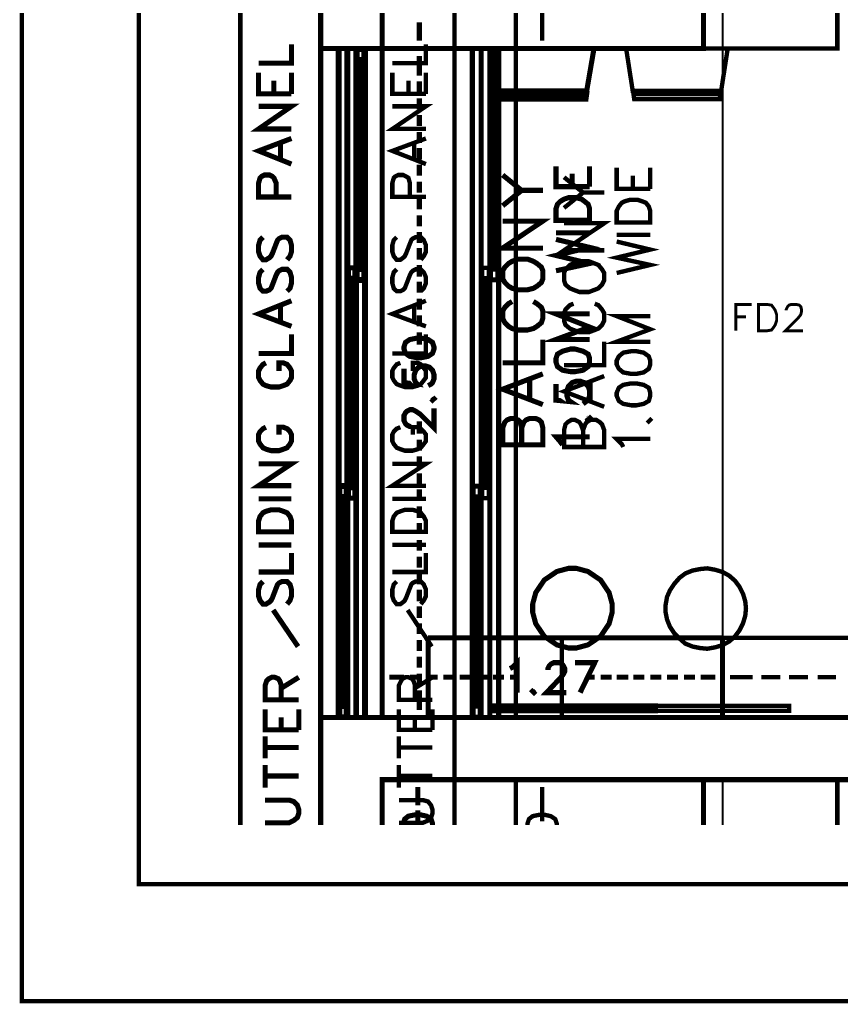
# Model space of a CAD drawing. Extents: x 0.2 to 11.4, y 0.2 to 8.2.
# Drawn here: x 0.223 to 2.097, y 0.233 to 2.476 of the extents above; entities that cross this region are included whole.
import ezdxf

# ---------------------------------------------------------------- set-up
doc = ezdxf.new("R2010")
doc.units = 0
doc.layers.get('0').update_dxf_attribs({"linetype": 'CONTINUOUS'})

msp = doc.modelspace()

# ---------------------------------------------------------------- linework, layer by layer
at = {"color": 0}
for points, const_width in [([(0.228353, 0.238336), (11.4183, 0.238336), (11.4183, 8.15169), (0.228353, 8.15169), (0.228353, 0.238336)], 0.01), ([(0.495008, 0.504992), (11.1517, 0.504992), (11.1517, 7.88499), (0.495008, 7.88499), (0.495008, 0.504992)], 0.01), ([(1.05002, 2.77669), (1.05002, 2.41), (1.78331, 2.41), (1.78331, 2.77669), (1.05002, 2.77669)], 0.011667), ([(1.35498, 2.41), (2.08832, 2.41), (2.08832, 2.77669), (1.35498, 2.77669), (1.35498, 2.41)], 0.01), ([(0.971679, 2.41), (0.971679, 2.39501), (0.969997, 2.39501), (0.969997, 2.41), (0.95166, 2.41), (0.95166, 2.39501), (0.949978, 2.39501), (0.949978, 2.41), (1.01166, 2.41), (1.01166, 2.39501), (1.00998, 2.39501), (1.00998, 2.41), (0.991644, 2.41), (0.991644, 2.39501), (0.990018, 2.39501), (0.990018, 2.41), (0.971679, 2.41)], 0.011667), ([(0.991644, 2.38167), (0.991644, 2.40831), (1.00836, 2.40831), (1.00836, 2.38167), (1.00331, 2.38167), (1.00836, 2.38167), (1.00836, 2.40831), (0.993326, 2.40831), (0.993326, 2.38167), (0.99669, 2.38167), (0.991644, 2.38167)], 0.011667), ([(1.27669, 2.39501), (1.27501, 2.39501), (1.27501, 2.41), (1.25667, 2.41), (1.25667, 2.39501), (1.25499, 2.39501), (1.25499, 2.41), (1.31668, 2.41), (1.31668, 2.39501), (1.315, 2.39501), (1.315, 2.41), (1.29666, 2.41), (1.29666, 2.39501), (1.29498, 2.39501), (1.29498, 2.41), (1.27669, 2.41), (1.27669, 2.39501)], 0.01), ([(1.29666, 2.40831), (1.315, 2.40831), (1.315, 2.38167), (1.30832, 2.38167), (1.31331, 2.38167), (1.31331, 2.40831), (1.29834, 2.40831), (1.29834, 2.38167), (1.30333, 2.38167), (1.29666, 2.38167), (1.29666, 2.40831)], 0.01), ([(0.99669, 2.38499), (0.99669, 1.90668), (1.00331, 1.90668), (1.00331, 2.38499), (0.99669, 2.38499)], 0.011667), ([(1.30333, 1.90668), (1.30832, 1.90668), (1.30832, 2.38499), (1.30333, 2.38499), (1.30333, 1.90668)], 0.01), ([(1.51665, 2.30664), (1.51497, 2.29497), (1.31999, 2.29497), (1.31668, 2.30664), (1.51665, 2.30664)], 0.011667), ([(1.82167, 2.30664), (1.81999, 2.29497), (1.625, 2.29497), (1.62332, 2.30664), (1.82167, 2.30664)], 0.01), ([(1.52333, 2.01833), (1.44667, 2.01833), (1.44667, 2.04497), (1.44997, 2.05501), (1.45665, 2.06168), (1.465, 2.06668), (1.47499, 2.06999), (1.49333, 2.06999), (1.50499, 2.06668), (1.51167, 2.06168), (1.52001, 2.05501), (1.52333, 2.04497), (1.52333, 2.01833)], 0.011667), ([(1.66168, 2.01335), (1.58501, 2.01335), (1.58501, 2.03999), (1.59, 2.05003), (1.59668, 2.05832), (1.60335, 2.06168), (1.61501, 2.065), (1.63336, 2.065), (1.64333, 2.06168), (1.65169, 2.05832), (1.65831, 2.05003), (1.66168, 2.03999), (1.66168, 2.01335)], 0.01), ([(1.32498, 1.88499), (1.33002, 1.87668), (1.33832, 1.86833), (1.34668, 1.86333), (1.36003, 1.86003), (1.38167, 1.86003), (1.39501, 1.86333), (1.40332, 1.86833), (1.41336, 1.87668), (1.41667, 1.88499), (1.41667, 1.90332), (1.41336, 1.91168), (1.40332, 1.91997), (1.39501, 1.92503), (1.38167, 1.93001), (1.36003, 1.93001), (1.34668, 1.92503), (1.33832, 1.91997), (1.33002, 1.91168), (1.32498, 1.90332), (1.32498, 1.88499)], 0.011667), ([(1.465, 1.88167), (1.46832, 1.87169), (1.47835, 1.86333), (1.48665, 1.86003), (1.5, 1.85499), (1.52165, 1.85499), (1.535, 1.86003), (1.54335, 1.86333), (1.55165, 1.87169), (1.55664, 1.88167), (1.55664, 1.89833), (1.55165, 1.90668), (1.54335, 1.91667), (1.535, 1.91997), (1.52165, 1.92503), (1.5, 1.92503), (1.48665, 1.91997), (1.47835, 1.91667), (1.46832, 1.90668), (1.465, 1.89833), (1.465, 1.88167)], 0.01), ([(0.988336, 1.88167), (0.988336, 1.91), (0.971679, 1.91), (0.971679, 1.88167), (0.976671, 1.88167), (0.976671, 1.88336), (0.973307, 1.88336), (0.973307, 1.91), (0.988336, 1.91), (0.988336, 1.88336), (0.983344, 1.88336), (0.983344, 1.88167), (0.988336, 1.88167)], 0.011667), ([(0.991644, 1.91), (0.991644, 1.88167), (1.00836, 1.88167), (1.00836, 1.91), (1.00331, 1.91), (1.00836, 1.91), (1.00836, 1.88336), (0.993326, 1.88336), (0.993326, 1.91), (0.99669, 1.91), (0.991644, 1.91)], 0.011667), ([(1.29498, 1.91), (1.27669, 1.91), (1.27669, 1.88167), (1.28331, 1.88167), (1.28331, 1.88336), (1.27832, 1.88336), (1.27832, 1.91), (1.29335, 1.91), (1.29335, 1.88336), (1.28836, 1.88336), (1.28836, 1.88167), (1.29498, 1.88167), (1.29498, 1.91)], 0.01), ([(1.29666, 1.88167), (1.315, 1.88167), (1.315, 1.91), (1.30832, 1.91), (1.31331, 1.91), (1.31331, 1.88336), (1.29834, 1.88336), (1.29834, 1.91), (1.30333, 1.91), (1.29666, 1.91), (1.29666, 1.88167)], 0.01), ([(0.976671, 1.88667), (0.976671, 1.40831), (0.983344, 1.40831), (0.983344, 1.88667), (0.976671, 1.88667)], 0.011667), ([(1.28331, 1.40831), (1.28836, 1.40831), (1.28836, 1.88667), (1.28331, 1.88667), (1.28331, 1.40831)], 0.01), ([(1.90831, 1.76665), (1.90831, 1.82667), (1.92833, 1.82667), (1.93832, 1.82497), (1.94336, 1.81836), (1.94667, 1.81332), (1.94997, 1.80333), (1.94997, 1.78999), (1.94667, 1.78), (1.94336, 1.77501), (1.93832, 1.76833), (1.92833, 1.76665), (1.90831, 1.76665)], 0.006667), ([(1.09999, 1.72499), (1.10335, 1.715), (1.11334, 1.70833), (1.12999, 1.70503), (1.13835, 1.70503), (1.155, 1.70833), (1.16498, 1.715), (1.16835, 1.72499), (1.16835, 1.72999), (1.16498, 1.74001), (1.155, 1.74669), (1.13835, 1.75), (1.12999, 1.75), (1.11334, 1.74669), (1.10335, 1.74001), (1.09999, 1.72999), (1.09999, 1.72499)], 0.011667), ([(1.44667, 1.69499), (1.44997, 1.685), (1.46164, 1.67665), (1.47999, 1.67333), (1.49001, 1.67333), (1.50836, 1.67665), (1.52001, 1.685), (1.52333, 1.69499), (1.52333, 1.70335), (1.52001, 1.71332), (1.50836, 1.72), (1.49001, 1.72499), (1.47999, 1.72499), (1.46164, 1.72), (1.44997, 1.71332), (1.44667, 1.70335), (1.44667, 1.69499)], 0.011667), ([(1.58501, 1.69), (1.59, 1.68001), (1.59999, 1.67165), (1.61833, 1.66835), (1.62999, 1.66835), (1.64665, 1.67165), (1.65831, 1.68001), (1.66168, 1.69), (1.66168, 1.69835), (1.65831, 1.70833), (1.64665, 1.71669), (1.62999, 1.72), (1.61833, 1.72), (1.59999, 1.71669), (1.59, 1.70833), (1.58501, 1.69835), (1.58501, 1.69)], 0.01), ([(1.58501, 1.61833), (1.59, 1.60667), (1.59999, 1.59999), (1.61833, 1.59668), (1.62999, 1.59668), (1.64665, 1.59999), (1.65831, 1.60667), (1.66168, 1.61833), (1.66168, 1.625), (1.65831, 1.63667), (1.64665, 1.64333), (1.62999, 1.64665), (1.61833, 1.64665), (1.59999, 1.64333), (1.59, 1.63667), (1.58501, 1.625), (1.58501, 1.61833)], 0.01), ([(0.968317, 1.38498), (0.968317, 1.41336), (0.95166, 1.41336), (0.95166, 1.38498), (0.956651, 1.38498), (0.953342, 1.38498), (0.953342, 1.41168), (0.968317, 1.41168), (0.968317, 1.38498), (0.963325, 1.38498), (0.968317, 1.38498)], 0.011667), ([(0.988336, 1.41336), (0.988336, 1.38498), (0.971679, 1.38498), (0.971679, 1.41336), (0.976671, 1.41336), (0.976671, 1.41168), (0.973307, 1.41168), (0.973307, 1.38498), (0.988336, 1.38498), (0.988336, 1.41168), (0.983344, 1.41168), (0.983344, 1.41336), (0.988336, 1.41336)], 0.011667), ([(1.27501, 1.41336), (1.25667, 1.41336), (1.25667, 1.38498), (1.26335, 1.38498), (1.25836, 1.38498), (1.25836, 1.41168), (1.27333, 1.41168), (1.27333, 1.38498), (1.26834, 1.38498), (1.27501, 1.38498), (1.27501, 1.41336)], 0.01), ([(1.29498, 1.38498), (1.27669, 1.38498), (1.27669, 1.41336), (1.28331, 1.41336), (1.28331, 1.41168), (1.27832, 1.41168), (1.27832, 1.38498), (1.29335, 1.38498), (1.29335, 1.41168), (1.28836, 1.41168), (1.28836, 1.41336), (1.29498, 1.41336), (1.29498, 1.38498)], 0.01), ([(0.963325, 0.909993), (0.963325, 1.38835), (0.956651, 1.38835), (0.956651, 0.909993), (0.963325, 0.909993)], 0.011667), ([(1.26834, 1.38835), (1.26335, 1.38835), (1.26335, 0.909993), (1.26834, 0.909993), (1.26834, 1.38835)], 0.01), ([(0.843317, 1.30832), (0.768338, 1.30832), (0.768338, 1.33333), (0.771647, 1.34332), (0.778321, 1.35167), (0.784993, 1.35498), (0.796658, 1.35834), (0.814996, 1.35834), (0.824978, 1.35498), (0.833333, 1.35167), (0.840007, 1.34332), (0.843317, 1.33333), (0.843317, 1.30832)], 0.011667), ([(1.15001, 1.30832), (1.07335, 1.30832), (1.07335, 1.33333), (1.07666, 1.34332), (1.08333, 1.35167), (1.09169, 1.35498), (1.10167, 1.35834), (1.12001, 1.35834), (1.13167, 1.35498), (1.13835, 1.35167), (1.14502, 1.34332), (1.15001, 1.33333), (1.15001, 1.30832)], 0.01), ([(1.57497, 1.13417), (1.57497, 1.14301), (1.56782, 1.16954), (1.54833, 1.19841), (1.51947, 1.21788), (1.49294, 1.22499), (1.48415, 1.22499), (1.47532, 1.22499), (1.44879, 1.21788), (1.41992, 1.19841), (1.40044, 1.16954), (1.39333, 1.14301), (1.39333, 1.13417), (1.39333, 1.12538), (1.40044, 1.09885), (1.41992, 1.06999), (1.44879, 1.05051), (1.47532, 1.04335), (1.48415, 1.04335), (1.49294, 1.04335), (1.51947, 1.05051), (1.54833, 1.06999), (1.56782, 1.09885), (1.57497, 1.12538), (1.57497, 1.13417)], 0.011667), ([(1.87999, 1.13336), (1.87831, 1.15001), (1.87332, 1.16667), (1.86501, 1.18332), (1.85499, 1.19667), (1.84169, 1.20833), (1.82667, 1.21669), (1.81, 1.22168), (1.79167, 1.22499), (1.77501, 1.22331), (1.75836, 1.22), (1.74164, 1.21332), (1.72835, 1.20334), (1.71669, 1.19), (1.70665, 1.17502), (1.69997, 1.15999), (1.69667, 1.14166), (1.69667, 1.125), (1.69997, 1.10834), (1.70665, 1.09169), (1.71669, 1.07666), (1.72835, 1.065), (1.74164, 1.05333), (1.75836, 1.04666), (1.77501, 1.04335), (1.79167, 1.04167), (1.81, 1.04498), (1.82667, 1.05002), (1.84169, 1.05832), (1.85499, 1.06999), (1.86501, 1.08333), (1.87332, 1.09999), (1.87831, 1.11664), (1.87999, 1.13336)], 0.01), ([(0.971679, 0.884983), (0.971679, 0.900011), (0.969997, 0.900011), (0.969997, 0.884983), (0.95166, 0.884983), (0.95166, 0.900011), (0.949978, 0.900011), (0.949978, 0.884983), (1.01166, 0.884983), (1.01166, 0.900011), (1.00998, 0.900011), (1.00998, 0.884983), (0.991644, 0.884983), (0.991644, 0.900011), (0.990018, 0.900011), (0.990018, 0.884983), (0.971679, 0.884983)], 0.011667), ([(0.968317, 0.913357), (0.968317, 0.886664), (0.95166, 0.886664), (0.95166, 0.913357), (0.956651, 0.913357), (0.953342, 0.913357), (0.953342, 0.886664), (0.968317, 0.886664), (0.968317, 0.913357), (0.963325, 0.913357), (0.968317, 0.913357)], 0.011667), ([(1.27669, 0.900011), (1.27501, 0.900011), (1.27501, 0.884983), (1.25667, 0.884983), (1.25667, 0.900011), (1.25499, 0.900011), (1.25499, 0.884983), (1.31668, 0.884983), (1.31668, 0.900011), (1.315, 0.900011), (1.315, 0.884983), (1.29666, 0.884983), (1.29666, 0.900011), (1.29498, 0.900011), (1.29498, 0.884983), (1.27669, 0.884983), (1.27669, 0.900011)], 0.01), ([(1.27501, 0.886664), (1.25667, 0.886664), (1.25667, 0.913357), (1.26335, 0.913357), (1.25836, 0.913357), (1.25836, 0.886664), (1.27333, 0.886664), (1.27333, 0.913357), (1.26834, 0.913357), (1.27501, 0.913357), (1.27501, 0.886664)], 0.01), ([(1.30664, 0.911675), (1.30664, 0.900011), (1.67333, 0.900011), (1.67333, 0.911675), (1.30664, 0.911675)], 0.011667), ([(1.61165, 0.900011), (1.97835, 0.900011), (1.97835, 0.911675), (1.61165, 0.911675), (1.61165, 0.900011)], 0.01)]:
    msp.add_lwpolyline(points, close=True, dxfattribs=dict(at, const_width=const_width))
for points, const_width in [([(0.726671, 0.639974), (0.726671, 3.09999), (1.03168, 3.09999), (1.03168, 7.54665), (5.58664, 7.54665), (5.58664, 7.02669), (9.05333, 7.02669)], 0.01), ([(0.909993, 2.91835), (0.909993, 2.41), (1.05002, 2.41), (1.05002, 2.77669)], 0.011667), ([(1.21501, 2.91835), (1.21501, 2.41), (1.35498, 2.41), (1.35498, 2.77669)], 0.01), ([(1.82667, 0.884983), (1.82667, 2.77669)], 0.005), ([(1.41499, 2.44499), (1.41499, 2.50667)], 0.01), ([(1.13498, 2.44499), (1.13498, 2.47)], 0.011667), ([(1.13498, 2.42833), (1.13498, 2.44499)], 0.011667), ([(1.41499, 2.42833), (1.41499, 2.44499)], 0.01), ([(0.768338, 2.37668), (0.843317, 2.37668), (0.843317, 2.41997)], 0.011667), ([(1.07335, 2.37668), (1.15001, 2.37668), (1.15001, 2.41997)], 0.01), ([(0.909993, 2.41), (0.909993, 0.884983)], 0.011667), ([(0.949978, 2.39501), (0.949978, 0.900011)], 0.011667), ([(0.95166, 2.39501), (0.95166, 0.900011)], 0.011667), ([(0.969997, 2.39501), (0.969997, 0.900011)], 0.011667), ([(0.971679, 2.39501), (0.971679, 0.900011)], 0.011667), ([(0.990018, 2.39501), (0.990018, 0.900011)], 0.011667), ([(0.991644, 2.39501), (0.991644, 0.900011)], 0.011667), ([(1.00998, 2.39501), (1.00998, 0.900011)], 0.011667), ([(1.01166, 2.39501), (1.01166, 0.900011)], 0.011667), ([(1.05002, 2.41), (1.05002, 0.884983)], 0.011667), ([(1.07167, 2.41), (1.09831, 2.41)], 0.011667), ([(1.07167, 2.41), (1.09831, 2.41)], 0.011667), ([(1.11165, 2.41), (1.13666, 2.41)], 0.011667), ([(1.11165, 2.41), (1.13666, 2.41)], 0.011667), ([(1.15001, 2.41), (1.17665, 2.41)], 0.011667), ([(1.15001, 2.41), (1.17665, 2.41)], 0.011667), ([(1.21501, 2.41), (1.21501, 0.884983)], 0.01), ([(1.21501, 2.41), (1.35498, 2.41)], 0.01), ([(1.25499, 2.39501), (1.25499, 0.900011)], 0.01), ([(1.25667, 2.39501), (1.25667, 0.900011)], 0.01), ([(1.27501, 2.39501), (1.27501, 0.900011)], 0.01), ([(1.27669, 2.39501), (1.27669, 0.900011)], 0.01), ([(1.29498, 2.39501), (1.29498, 0.900011)], 0.01), ([(1.29666, 2.39501), (1.29666, 0.900011)], 0.01), ([(1.53331, 2.41), (1.51665, 2.31332), (1.31668, 2.31332), (1.30165, 2.41)], 0.011667), ([(1.315, 2.39501), (1.315, 0.900011)], 0.01), ([(1.31668, 2.39501), (1.31668, 0.900011)], 0.01), ([(1.35498, 2.41), (1.35498, 0.884983)], 0.01), ([(1.37668, 2.41), (1.40668, 2.41)], 0.01), ([(1.42665, 2.41), (1.45665, 2.41)], 0.01), ([(1.83832, 2.41), (1.82335, 2.31332), (1.62169, 2.31332), (1.60667, 2.41)], 0.01), ([(0.991644, 2.38167), (0.99669, 2.375)], 0.011667), ([(1.00836, 2.38167), (1.00331, 2.375)], 0.011667), ([(1.13498, 2.39333), (1.13498, 2.37668)], 0.011667), ([(1.13498, 2.37668), (1.13498, 2.34831)], 0.011667), ([(1.29666, 2.38167), (1.30333, 2.375)], 0.01), ([(1.315, 2.38167), (1.30832, 2.375)], 0.01), ([(0.843317, 2.30664), (0.768338, 2.30664), (0.768338, 2.35499)], 0.011667), ([(0.843317, 2.30664), (0.843317, 2.35499)], 0.011667), ([(1.15001, 2.30664), (1.07335, 2.30664), (1.07335, 2.35499)], 0.01), ([(1.15001, 2.30664), (1.15001, 2.35499)], 0.01), ([(0.803331, 2.30664), (0.803331, 2.33664)], 0.011667), ([(1.11003, 2.30664), (1.11003, 2.33664)], 0.01), ([(1.13498, 2.33501), (1.13498, 2.31)], 0.011667), ([(1.13498, 2.29665), (1.13498, 2.27165)], 0.011667), ([(0.843317, 2.22667), (0.768338, 2.22667), (0.843317, 2.27832), (0.768338, 2.27832)], 0.011667), ([(1.15001, 2.22667), (1.07335, 2.22667), (1.15001, 2.27832), (1.07335, 2.27832)], 0.01), ([(1.13498, 2.25836), (1.13498, 2.23335)], 0.011667), ([(1.13498, 2.22), (1.13498, 2.19499)], 0.011667), ([(0.843317, 2.14665), (0.768338, 2.17665), (0.843317, 2.20503)], 0.011667), ([(0.81836, 2.15831), (0.81836, 2.19499)], 0.011667), ([(1.15001, 2.14665), (1.07335, 2.17665), (1.15001, 2.20503)], 0.01), ([(1.12332, 2.15831), (1.12332, 2.19499)], 0.01), ([(1.13498, 2.18332), (1.13498, 2.15668)], 0.011667), ([(1.13498, 2.14501), (1.13498, 2.12001)], 0.011667), ([(1.52333, 2.095), (1.44667, 2.095), (1.44667, 2.14165)], 0.011667), ([(1.48335, 2.095), (1.48335, 2.125)], 0.011667), ([(1.52333, 2.095), (1.52333, 2.14165)], 0.011667), ([(1.66168, 2.09), (1.58501, 2.09), (1.58501, 2.13835)], 0.01), ([(1.66168, 2.09), (1.66168, 2.13835)], 0.01), ([(0.843317, 2.07167), (0.768338, 2.07167), (0.768338, 2.10335), (0.771647, 2.11501), (0.775011, 2.11833), (0.781685, 2.12169), (0.793349, 2.12169), (0.800022, 2.11833), (0.803331, 2.11501), (0.808322, 2.10335), (0.808322, 2.07167)], 0.011667), ([(1.15001, 2.07167), (1.07335, 2.07167), (1.07335, 2.10335), (1.07666, 2.11501), (1.08002, 2.11833), (1.08664, 2.12169), (1.09831, 2.12169), (1.10498, 2.11833), (1.11003, 2.11501), (1.11334, 2.10335), (1.11334, 2.07167)], 0.01), ([(1.13498, 2.10667), (1.13498, 2.08165)], 0.011667), ([(1.32498, 2.05165), (1.36833, 2.08664), (1.32498, 2.12169)], 0.011667), ([(1.465, 2.04665), (1.50836, 2.08165), (1.465, 2.11664)], 0.01), ([(1.62169, 2.09), (1.62169, 2.12001)], 0.01), ([(1.36833, 2.08664), (1.41667, 2.08664)], 0.011667), ([(1.50836, 2.08165), (1.55664, 2.08165)], 0.01), ([(1.13498, 2.06836), (1.13498, 2.04335)], 0.011667), ([(1.13498, 2.03), (1.13498, 2.00499)], 0.011667), ([(1.41667, 1.95503), (1.32498, 1.95503), (1.41667, 2.01665), (1.32498, 2.01665)], 0.011667), ([(1.13498, 1.99164), (1.13498, 1.96669)], 0.011667), ([(1.52333, 1.99001), (1.44667, 1.99001)], 0.011667), ([(1.55664, 1.94997), (1.465, 1.94997), (1.55664, 2.01167), (1.465, 2.01167)], 0.01), ([(0.778321, 1.97999), (0.771647, 1.97331), (0.768338, 1.96164), (0.768338, 1.94667), (0.771647, 1.93668), (0.778321, 1.92833), (0.784993, 1.92833), (0.793349, 1.93332), (0.796658, 1.93668), (0.800022, 1.94336), (0.808322, 1.965), (0.811686, 1.97331), (0.814996, 1.97667), (0.821669, 1.97999), (0.833333, 1.97999), (0.840007, 1.97331), (0.843317, 1.96164), (0.843317, 1.94667), (0.840007, 1.93668), (0.833333, 1.92833)], 0.011667), ([(1.08333, 1.97999), (1.07666, 1.97331), (1.07335, 1.96164), (1.07335, 1.94667), (1.07666, 1.93668), (1.08333, 1.92833), (1.09169, 1.92833), (1.09831, 1.93332), (1.10167, 1.93668), (1.10498, 1.94336), (1.11334, 1.965), (1.11664, 1.97331), (1.12001, 1.97667), (1.12668, 1.97999), (1.13835, 1.97999), (1.14502, 1.97331), (1.15001, 1.96164), (1.15001, 1.94667), (1.14502, 1.93668), (1.13835, 1.92833)], 0.01), ([(1.44667, 1.90332), (1.52333, 1.91997), (1.44667, 1.93832), (1.52333, 1.95665), (1.44667, 1.97499)], 0.011667), ([(1.58501, 1.89833), (1.66168, 1.91667), (1.58501, 1.93332), (1.66168, 1.95167), (1.58501, 1.97)], 0.01), ([(1.66168, 1.98503), (1.58501, 1.98503)], 0.01), ([(1.13498, 1.95503), (1.13498, 1.92833)], 0.011667), ([(0.778321, 1.90668), (0.771647, 1.90001), (0.768338, 1.88835), (0.768338, 1.875), (0.771647, 1.86333), (0.778321, 1.85667), (0.784993, 1.85667), (0.793349, 1.86003), (0.796658, 1.86333), (0.800022, 1.87169), (0.808322, 1.89333), (0.811686, 1.90001), (0.814996, 1.90332), (0.821669, 1.90668), (0.833333, 1.90668), (0.840007, 1.90001), (0.843317, 1.88835), (0.843317, 1.875), (0.840007, 1.86333), (0.833333, 1.85667)], 0.011667), ([(0.991644, 1.91), (0.99669, 1.91667)], 0.011667), ([(1.00836, 1.91), (1.00331, 1.91667)], 0.011667), ([(1.08333, 1.90668), (1.07666, 1.90001), (1.07335, 1.88835), (1.07335, 1.875), (1.07666, 1.86333), (1.08333, 1.85667), (1.09169, 1.85667), (1.09831, 1.86003), (1.10167, 1.86333), (1.10498, 1.87169), (1.11334, 1.89333), (1.11664, 1.90001), (1.12001, 1.90332), (1.12668, 1.90668), (1.13835, 1.90668), (1.14502, 1.90001), (1.15001, 1.88835), (1.15001, 1.875), (1.14502, 1.86333), (1.13835, 1.85667)], 0.01), ([(1.13498, 1.91667), (1.13498, 1.88997)], 0.011667), ([(1.29666, 1.91), (1.30333, 1.91667)], 0.01), ([(1.315, 1.91), (1.30832, 1.91667)], 0.01), ([(0.971679, 1.88167), (0.976671, 1.87668)], 0.011667), ([(0.988336, 1.88167), (0.983344, 1.87668)], 0.011667), ([(1.13498, 1.87831), (1.13498, 1.85335)], 0.011667), ([(1.27669, 1.88167), (1.28331, 1.87668)], 0.01), ([(1.29498, 1.88167), (1.28836, 1.87668)], 0.01), ([(0.843317, 1.77669), (0.768338, 1.80501), (0.843317, 1.83501)], 0.011667), ([(1.15001, 1.77669), (1.07335, 1.80501), (1.15001, 1.83501)], 0.01), ([(1.13498, 1.84), (1.13498, 1.815)], 0.011667), ([(1.34668, 1.83333), (1.33832, 1.82835), (1.33002, 1.81999), (1.32498, 1.81168), (1.32498, 1.79497), (1.33002, 1.785), (1.33832, 1.77669), (1.34668, 1.77165), (1.36003, 1.76833), (1.38167, 1.76833), (1.39501, 1.77165), (1.40332, 1.77669), (1.41336, 1.785), (1.41667, 1.79497), (1.41667, 1.81168), (1.41336, 1.81999), (1.40332, 1.82835), (1.39501, 1.83333)], 0.011667), ([(0.81836, 1.78668), (0.81836, 1.82335)], 0.011667), ([(1.12332, 1.78668), (1.12332, 1.82335)], 0.01), ([(1.48665, 1.82835), (1.47835, 1.82497), (1.46832, 1.815), (1.465, 1.80664), (1.465, 1.78999), (1.46832, 1.78), (1.47835, 1.77165), (1.48665, 1.76833), (1.5, 1.76335), (1.52165, 1.76335), (1.535, 1.76833), (1.54335, 1.77165), (1.55165, 1.78), (1.55664, 1.78999), (1.55664, 1.80664), (1.55165, 1.815), (1.54335, 1.82497), (1.535, 1.82835)], 0.01), ([(1.85667, 1.76665), (1.85667, 1.82667), (1.89333, 1.82667)], 0.006667), ([(1.97168, 1.81332), (1.97168, 1.815), (1.97499, 1.82167), (1.97835, 1.82497), (1.98335, 1.82667), (1.99501, 1.82667), (2.00168, 1.82497), (2.00499, 1.82167), (2.00667, 1.815), (2.00667, 1.81), (2.00499, 1.80333), (1.99832, 1.79497), (1.97, 1.76665), (2.00999, 1.76665)], 0.006667), ([(1.13498, 1.80165), (1.13498, 1.77669)], 0.011667), ([(1.52333, 1.74669), (1.44667, 1.74669), (1.52333, 1.77501), (1.44667, 1.80501), (1.52333, 1.80501)], 0.011667), ([(1.66168, 1.74164), (1.58501, 1.74164), (1.66168, 1.77001), (1.58501, 1.80003), (1.66168, 1.80003)], 0.01), ([(1.85667, 1.79833), (1.87999, 1.79833)], 0.006667), ([(0.768338, 1.715), (0.843317, 1.715), (0.843317, 1.75836)], 0.011667), ([(1.07335, 1.715), (1.15001, 1.715), (1.15001, 1.75836)], 0.01), ([(1.13498, 1.76335), (1.13498, 1.73503)], 0.011667), ([(1.32498, 1.69336), (1.41667, 1.69336), (1.41667, 1.74669)], 0.011667), ([(1.465, 1.68832), (1.55664, 1.68832), (1.55664, 1.74164)], 0.01), ([(0.784993, 1.69336), (0.778321, 1.69), (0.771647, 1.68164), (0.768338, 1.67503), (0.768338, 1.66), (0.771647, 1.65332), (0.778321, 1.64501), (0.784993, 1.64165), (0.796658, 1.63835), (0.814996, 1.63835), (0.824978, 1.64165), (0.833333, 1.64501), (0.840007, 1.65332), (0.843317, 1.66), (0.843317, 1.67503), (0.840007, 1.68164), (0.833333, 1.69), (0.824978, 1.69336), (0.814996, 1.69336), (0.814996, 1.67503)], 0.011667), ([(1.09169, 1.69336), (1.08333, 1.69), (1.07666, 1.68164), (1.07335, 1.67503), (1.07335, 1.66), (1.07666, 1.65332), (1.08333, 1.64501), (1.09169, 1.64165), (1.10167, 1.63835), (1.12001, 1.63835), (1.13167, 1.64165), (1.13835, 1.64501), (1.14502, 1.65332), (1.15001, 1.66), (1.15001, 1.67503), (1.14502, 1.68164), (1.13835, 1.69), (1.13167, 1.69336), (1.12001, 1.69336), (1.12001, 1.67503)], 0.01), ([(1.09999, 1.68001), (1.09999, 1.64833), (1.12999, 1.64501), (1.12668, 1.64833), (1.12332, 1.65668), (1.12332, 1.66667), (1.12668, 1.67665), (1.13336, 1.68332), (1.14166, 1.68668), (1.14833, 1.68668), (1.15831, 1.68332), (1.16498, 1.67665), (1.16835, 1.66667), (1.16835, 1.65668), (1.16498, 1.64833), (1.16168, 1.64501), (1.155, 1.64165)], 0.011667), ([(1.41667, 1.59831), (1.32498, 1.63336), (1.41667, 1.66835)], 0.011667), ([(1.38666, 1.61165), (1.38666, 1.655)], 0.011667), ([(1.55664, 1.59332), (1.465, 1.62831), (1.55664, 1.66336)], 0.01), ([(1.44667, 1.64501), (1.44667, 1.60835), (1.47999, 1.60499), (1.47499, 1.60835), (1.47168, 1.61833), (1.47168, 1.62999), (1.47499, 1.63997), (1.48335, 1.64833), (1.49333, 1.65169), (1.50168, 1.65169), (1.51167, 1.64833), (1.52001, 1.63997), (1.52333, 1.62999), (1.52333, 1.61833), (1.52001, 1.60835), (1.51497, 1.60499), (1.50836, 1.59999)], 0.011667), ([(1.52501, 1.60667), (1.52501, 1.65001)], 0.01), ([(1.16168, 1.61165), (1.16498, 1.60835), (1.16835, 1.61165), (1.16498, 1.61501)], 0.011667), ([(1.11664, 1.54833), (1.11334, 1.54833), (1.10666, 1.55165), (1.10335, 1.55501), (1.09999, 1.56168), (1.09999, 1.57335), (1.10335, 1.58003), (1.10666, 1.58333), (1.11334, 1.58664), (1.12001, 1.58664), (1.12668, 1.58333), (1.13666, 1.57667), (1.16835, 1.54497), (1.16835, 1.59)], 0.011667), ([(1.36833, 1.54497), (1.37332, 1.55832), (1.37831, 1.56332), (1.38666, 1.56668), (1.40001, 1.56668), (1.40831, 1.56332), (1.41336, 1.55832), (1.41667, 1.54497), (1.41667, 1.50667), (1.32498, 1.50667), (1.32498, 1.54497), (1.33002, 1.55832), (1.33502, 1.56332), (1.34332, 1.56668), (1.35167, 1.56668), (1.36003, 1.56332), (1.36502, 1.55832), (1.36833, 1.54497), (1.36833, 1.50667)], 0.011667), ([(1.51497, 1.56836), (1.52001, 1.565), (1.52333, 1.56836), (1.52001, 1.57167)], 0.011667), ([(1.655, 1.56332), (1.65831, 1.56), (1.66168, 1.56332), (1.65831, 1.56668)], 0.01), ([(0.784993, 1.54665), (0.778321, 1.54335), (0.771647, 1.53668), (0.768338, 1.53), (0.768338, 1.51497), (0.771647, 1.50836), (0.778321, 1.5), (0.784993, 1.49669), (0.796658, 1.49333), (0.814996, 1.49333), (0.824978, 1.49669), (0.833333, 1.5), (0.840007, 1.50836), (0.843317, 1.51497), (0.843317, 1.53), (0.840007, 1.53668), (0.833333, 1.54335), (0.824978, 1.54665), (0.814996, 1.54665), (0.814996, 1.53)], 0.011667), ([(1.09169, 1.54665), (1.08333, 1.54335), (1.07666, 1.53668), (1.07335, 1.53), (1.07335, 1.51497), (1.07666, 1.50836), (1.08333, 1.5), (1.09169, 1.49669), (1.10167, 1.49333), (1.12001, 1.49333), (1.13167, 1.49669), (1.13835, 1.5), (1.14502, 1.50836), (1.15001, 1.51497), (1.15001, 1.53), (1.14502, 1.53668), (1.13835, 1.54335), (1.13167, 1.54665), (1.12001, 1.54665), (1.12001, 1.53)], 0.01), ([(1.13498, 1.53168), (1.13498, 1.56)], 0.011667), ([(1.50836, 1.53999), (1.51335, 1.55333), (1.51665, 1.55832), (1.52501, 1.56332), (1.53836, 1.56332), (1.54665, 1.55832), (1.55165, 1.55333), (1.55664, 1.53999), (1.55664, 1.50168), (1.465, 1.50168), (1.465, 1.53999), (1.46832, 1.55333), (1.47331, 1.55832), (1.48167, 1.56332), (1.49001, 1.56332), (1.5, 1.55832), (1.50331, 1.55333), (1.50836, 1.53999), (1.50836, 1.50168)], 0.01), ([(1.46164, 1.50667), (1.45665, 1.51335), (1.44667, 1.52501), (1.52333, 1.52501)], 0.011667), ([(1.59999, 1.50168), (1.59668, 1.50836), (1.58501, 1.52001), (1.66168, 1.52001)], 0.01), ([(1.13498, 1.49333), (1.13498, 1.51833)], 0.011667), ([(1.13498, 1.45503), (1.13498, 1.47999)], 0.011667), ([(0.843317, 1.41336), (0.768338, 1.41336), (0.843317, 1.46332), (0.768338, 1.46332)], 0.011667), ([(1.15001, 1.41336), (1.07335, 1.41336), (1.15001, 1.46332), (1.07335, 1.46332)], 0.01), ([(1.13498, 1.41667), (1.13498, 1.44168)], 0.011667), ([(0.971679, 1.41336), (0.976671, 1.41835)], 0.011667), ([(0.988336, 1.41336), (0.983344, 1.41835)], 0.011667), ([(1.27669, 1.41336), (1.28331, 1.41835)], 0.01), ([(1.29498, 1.41336), (1.28836, 1.41835)], 0.01), ([(0.95166, 1.38498), (0.956651, 1.37831)], 0.011667), ([(0.968317, 1.38498), (0.963325, 1.37831)], 0.011667), ([(1.13498, 1.37831), (1.13498, 1.405)], 0.011667), ([(0.843317, 1.38336), (0.768338, 1.38336)], 0.011667), ([(1.15001, 1.38336), (1.07335, 1.38336)], 0.01), ([(1.13498, 1.34001), (1.13498, 1.36664)], 0.011667), ([(1.25667, 1.38498), (1.26335, 1.37831)], 0.01), ([(1.27501, 1.38498), (1.26834, 1.37831)], 0.01), ([(1.13498, 1.30333), (1.13498, 1.32834)], 0.011667), ([(0.843317, 1.27832), (0.768338, 1.27832)], 0.011667), ([(1.15001, 1.27832), (1.07335, 1.27832)], 0.01), ([(1.13498, 1.26497), (1.13498, 1.28998)], 0.011667), ([(0.768338, 1.21669), (0.843317, 1.21669), (0.843317, 1.25998)], 0.011667), ([(1.07335, 1.21669), (1.15001, 1.21669), (1.15001, 1.25998)], 0.01), ([(1.13498, 1.22667), (1.13498, 1.25168)], 0.011667), ([(1.13498, 1.18831), (1.13498, 1.21332)], 0.011667), ([(0.778321, 1.19499), (0.771647, 1.18831), (0.768338, 1.17665), (0.768338, 1.16168), (0.771647, 1.15169), (0.778321, 1.14334), (0.784993, 1.14334), (0.793349, 1.14833), (0.796658, 1.15169), (0.800022, 1.15831), (0.808322, 1.18001), (0.811686, 1.18831), (0.814996, 1.19168), (0.821669, 1.19499), (0.833333, 1.19499), (0.840007, 1.18831), (0.843317, 1.17665), (0.843317, 1.16168), (0.840007, 1.15169), (0.833333, 1.14334)], 0.011667), ([(1.08333, 1.19499), (1.07666, 1.18831), (1.07335, 1.17665), (1.07335, 1.16168), (1.07666, 1.15169), (1.08333, 1.14334), (1.09169, 1.14334), (1.09831, 1.14833), (1.10167, 1.15169), (1.10498, 1.15831), (1.11334, 1.18001), (1.11664, 1.18831), (1.12001, 1.19168), (1.12668, 1.19499), (1.13835, 1.19499), (1.14502, 1.18831), (1.15001, 1.17665), (1.15001, 1.16168), (1.14502, 1.15169), (1.13835, 1.14334)], 0.01), ([(1.13498, 1.15001), (1.13498, 1.17665)], 0.011667), ([(1.13498, 1.11165), (1.13498, 1.13835)], 0.011667), ([(0.858344, 1.04666), (0.80165, 1.12999)], 0.011667), ([(1.16336, 1.04666), (1.10834, 1.12999)], 0.01), ([(1.13498, 1.07498), (1.13498, 1.09999)], 0.011667), ([(1.13498, 1.03668), (1.13498, 1.06169)], 0.011667), ([(1.155, 1.06668), (1.82667, 1.06668)], 0.011667), ([(1.155, 1.06668), (1.155, 0.884983)], 0.011667), ([(1.46001, 1.06668), (2.13167, 1.06668)], 0.01), ([(1.46001, 1.06668), (1.46001, 0.884983)], 0.01), ([(1.82667, 1.06668), (1.82667, 0.884983)], 0.011667), ([(1.05002, 0.986654), (1.05002, 1.01834)], 0.011667), ([(1.13498, 0.998318), (1.13498, 1.02333)], 0.011667), ([(1.34169, 0.99669), (1.34831, 1), (1.35834, 1.00998), (1.35834, 0.941678)], 0.011667), ([(1.42833, 0.993326), (1.42833, 0.99669), (1.43164, 1.00331), (1.435, 1.00667), (1.44168, 1.00998), (1.45503, 1.00998), (1.46001, 1.00667), (1.46332, 1.00331), (1.46669, 0.99669), (1.46669, 0.990018), (1.46332, 0.983344), (1.45665, 0.974989), (1.42503, 0.941678), (1.47, 0.941678)], 0.011667), ([(1.49001, 1.00998), (1.535, 1.00998), (1.50168, 0.941678)], 0.011667), ([(1.82667, 0.986654), (1.82667, 1.01834)], 0.011667), ([(1.82667, 0.971679), (1.82667, 1.01834)], 0.01), ([(1.13498, 0.960015), (1.13498, 0.985026)], 0.011667), ([(0.860026, 0.925022), (0.783311, 0.925022), (0.783311, 0.958333), (0.786675, 0.968317), (0.791667, 0.973307), (0.79834, 0.976671), (0.805012, 0.976671), (0.813314, 0.973307), (0.816678, 0.968317), (0.819988, 0.958333), (0.819988, 0.925022)], 0.011667), ([(0.819988, 0.95166), (0.860026, 0.976671)], 0.011667), ([(1.05002, 0.948351), (1.05002, 0.974989)], 0.011667), ([(1.06668, 0.976671), (1.08333, 0.976671)], 0.011667), ([(1.08333, 0.976671), (1.09999, 0.976671)], 0.011667), ([(1.16498, 0.925022), (1.08832, 0.925022), (1.08832, 0.958333), (1.09332, 0.968317), (1.09668, 0.973307), (1.10335, 0.976671), (1.11003, 0.976671), (1.11833, 0.973307), (1.12169, 0.968317), (1.125, 0.958333), (1.125, 0.925022)], 0.01), ([(1.11334, 0.976671), (1.13835, 0.976671)], 0.011667), ([(1.125, 0.95166), (1.16498, 0.976671)], 0.01), ([(1.15169, 0.976671), (1.17665, 0.976671)], 0.011667), ([(1.19, 0.976671), (1.21501, 0.976671)], 0.011667), ([(1.22667, 0.976671), (1.25331, 0.976671)], 0.011667), ([(1.26497, 0.976671), (1.29167, 0.976671)], 0.011667), ([(1.30333, 0.976671), (1.32834, 0.976671)], 0.011667), ([(1.34169, 0.976671), (1.35834, 0.976671)], 0.011667), ([(1.535, 0.976671), (1.51833, 0.976671)], 0.011667), ([(1.57335, 0.976671), (1.54833, 0.976671)], 0.011667), ([(1.61165, 0.976671), (1.58501, 0.976671)], 0.011667), ([(1.64833, 0.976671), (1.62332, 0.976671)], 0.011667), ([(1.68668, 0.976671), (1.66168, 0.976671)], 0.011667), ([(1.72499, 0.976671), (1.69997, 0.976671)], 0.011667), ([(1.76335, 0.976671), (1.73833, 0.976671)], 0.011667), ([(1.79167, 0.976671), (1.77669, 0.976671)], 0.011667), ([(1.81, 0.976671), (1.79167, 0.976671)], 0.011667), ([(1.82667, 0.948351), (1.82667, 0.974989)], 0.011667), ([(1.84332, 0.976671), (1.86003, 0.976671)], 0.01), ([(1.86003, 0.976671), (1.89501, 0.976671)], 0.01), ([(1.91499, 0.976671), (1.95833, 0.976671)], 0.01), ([(1.97835, 0.976671), (2.02165, 0.976671)], 0.01), ([(2.04335, 0.976671), (2.08501, 0.976671)], 0.01), ([(1.05002, 0.905003), (1.05002, 0.936686)], 0.011667), ([(1.13498, 0.918349), (1.13498, 0.946669)], 0.011667), ([(1.39665, 0.948351), (1.39333, 0.944988), (1.39665, 0.941678), (1.40001, 0.944988)], 0.011667), ([(1.82667, 0.905003), (1.82667, 0.936686)], 0.011667), ([(1.82667, 0.905003), (1.82667, 0.95166)], 0.01), ([(0.95166, 0.913357), (0.956651, 0.919976)], 0.011667), ([(0.968317, 0.913357), (0.963325, 0.919976)], 0.011667), ([(1.13498, 0.901693), (1.13498, 0.918349)], 0.011667), ([(1.25667, 0.913357), (1.26335, 0.919976)], 0.01), ([(1.27501, 0.913357), (1.26834, 0.919976)], 0.01), ([(0.860026, 0.856662), (0.783311, 0.856662), (0.783311, 0.903321)], 0.011667), ([(0.860026, 0.856662), (0.860026, 0.903321)], 0.011667), ([(1.16498, 0.856662), (1.08832, 0.856662), (1.08832, 0.903321)], 0.01), ([(1.16498, 0.856662), (1.16498, 0.903321)], 0.01), ([(0.819988, 0.856662), (0.819988, 0.884983)], 0.011667), ([(4.40831, 0.884983), (1.82667, 0.884983), (0.909993, 0.884983)], 0.011667), ([(0.909993, 0.884983), (0.909993, 0.743326)], 0.011667), ([(0.909993, 0.884983), (0.909993, 0.639974)], 0.011667), ([(1.82667, 0.884983), (0.909993, 0.884983)], 0.011667), ([(1.07167, 0.884983), (1.09831, 0.884983)], 0.011667), ([(1.11165, 0.884983), (1.13666, 0.884983)], 0.011667), ([(1.125, 0.856662), (1.125, 0.884983)], 0.01), ([(1.15001, 0.884983), (1.17665, 0.884983)], 0.011667), ([(4.40831, 0.884983), (1.82667, 0.884983), (1.21501, 0.884983)], 0.01), ([(1.21501, 0.884983), (1.21501, 0.743326)], 0.01), ([(1.21501, 0.884983), (1.21501, 0.639974)], 0.01), ([(1.82667, 0.884983), (1.21501, 0.884983)], 0.01), ([(0.783311, 0.791667), (0.783311, 0.841689)], 0.011667), ([(1.08832, 0.791667), (1.08832, 0.841689)], 0.01), ([(0.783311, 0.816678), (0.860026, 0.816678)], 0.011667), ([(1.08832, 0.816678), (1.16498, 0.816678)], 0.01), ([(0.783311, 0.724989), (0.783311, 0.776693)], 0.011667), ([(1.08832, 0.724989), (1.08832, 0.776693)], 0.01), ([(0.783311, 0.751682), (0.860026, 0.751682)], 0.011667), ([(4.40831, 0.743326), (1.05002, 0.743326)], 0.011667), ([(1.05002, 0.639974), (1.05002, 0.743326)], 0.011667), ([(1.78331, 0.639974), (1.78331, 0.743326), (1.05002, 0.743326), (1.05002, 0.639974)], 0.011667), ([(1.07167, 0.743326), (1.09668, 0.743326)], 0.011667), ([(1.08832, 0.751682), (1.16498, 0.751682)], 0.01), ([(1.11003, 0.743326), (1.13498, 0.743326)], 0.011667), ([(1.14833, 0.743326), (1.17334, 0.743326)], 0.011667), ([(4.40831, 0.743326), (1.35498, 0.743326)], 0.01), ([(1.35498, 0.639974), (1.35498, 0.743326)], 0.01), ([(2.08832, 0.639974), (2.08832, 0.743326), (1.35498, 0.743326), (1.35498, 0.639974)], 0.01), ([(1.37668, 0.743326), (1.40668, 0.743326)], 0.01), ([(1.42665, 0.743326), (1.45665, 0.743326)], 0.01), ([(1.82667, 0.639974), (1.82667, 0.743326)], 0.005), ([(1.13167, 0.726671), (1.13167, 0.710015)], 0.011667), ([(1.41499, 0.726671), (1.41499, 0.710015)], 0.01), ([(0.783311, 0.645019), (0.838325, 0.645019), (0.848307, 0.650011), (0.856662, 0.656685), (0.860026, 0.666667), (0.860026, 0.675022), (0.856662, 0.685004), (0.848307, 0.69336), (0.838325, 0.696669), (0.783311, 0.696669)], 0.011667), ([(1.08832, 0.645019), (1.14334, 0.645019), (1.155, 0.650011), (1.16168, 0.656685), (1.16498, 0.666667), (1.16498, 0.675022), (1.16168, 0.685004), (1.155, 0.69336), (1.14334, 0.696669), (1.08832, 0.696669)], 0.01), ([(1.13167, 0.710015), (1.13167, 0.685004)], 0.011667), ([(1.41499, 0.710015), (1.41499, 0.648329)], 0.01), ([(1.13167, 0.67334), (1.13167, 0.648329)], 0.011667), ([(1.16498, 0.639974), (1.16498, 0.643338), (1.16168, 0.653321), (1.15169, 0.659993), (1.13666, 0.663357), (1.12668, 0.663357), (1.11003, 0.659993), (1.10167, 0.653321), (1.09831, 0.643338), (1.09831, 0.639974)], 0.011667), ([(1.44835, 0.639974), (1.44835, 0.643338), (1.44499, 0.653321), (1.435, 0.659993), (1.41997, 0.663357), (1.41, 0.663357), (1.39333, 0.659993), (1.38498, 0.653321), (1.38167, 0.643338), (1.38167, 0.639974)], 0.01)]:
    msp.add_lwpolyline(points, dxfattribs=dict(at, const_width=const_width))

doc.saveas('drawing.dxf')
